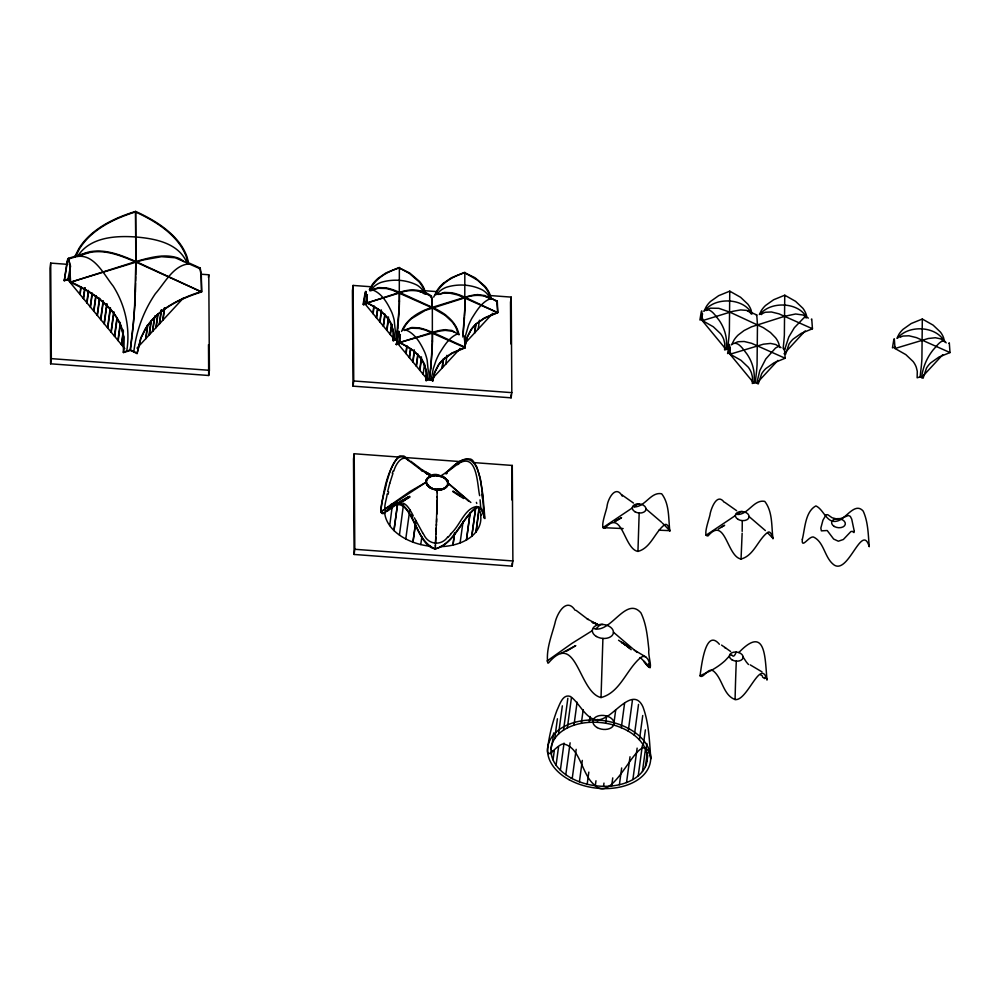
<?xml version="1.0" encoding="UTF-8"?>
<svg xmlns="http://www.w3.org/2000/svg" width="1000" height="1000" viewBox="0 0 1000 1000"><rect width="100%" height="100%" fill="white"/><g stroke="black" fill="none" stroke-linecap="round" stroke-linejoin="round"><path stroke-width="1.5" d="M437.113 492.962L437.088 502.762M437.163 497.587L437.163 496.6M135.85 275.15L135.588 211.4C151.9 218.912 168.088 228.312 179.275 242.712A42.862 29.475 42.4 0 1 186.9 256.475L188.85 263.775M437.113 501.35L437.125 500.312M135.838 276.637L135.75 281.225M437.05 504.175L437.025 502.113M437 503.525L436.812 514.163M399.475 300.912L399.35 305.512M432.438 340.838L432.312 345.438M436.975 504.938L436.012 534.138M464.925 305.75L464.8 310.338M742.175 531.388L742.275 520.625M738.863 652.525C766.475 623.763 764.875 659.587 767.038 680.075C760.8 656.8 747.412 701.538 735.075 699.538L735.387 687.3A72.888 2.55 -88.1 0 1 736.012 668.3L736.3 661.137M742.138 533.212L741.05 559.025C726.8 556.587 725.5 515.462 708.037 535.925C702.062 536.95 710.025 517.2 710.175 513.612C711.462 507.675 717.225 492.562 724.175 502.287M135.712 282.8L135.4 292.362M436.662 518.85L436.538 522.25M399.325 306.212L399.1 311.337M432.287 346.138L432.062 351.262M464.775 311.038L464.538 316.163M436.4 525.612L436.463 523.938M135.338 293.75L134.738 305.4M436.3 527.863L436.125 531.825M435.975 533.562L435.475 543.4M435.875 537.112L435.337 546.087M408.338 460.55C395.513 446.8 389.087 474.688 386.375 483.462C386.5 486.613 375.213 519.125 384.95 512.837C411.575 482.4 413.35 545.525 435.2 548.888L435.45 545.413M575.062 610.225C566.275 596.562 556.587 614.362 554.938 623.337C551.512 636.075 545.887 649.775 547.75 662.975L548.387 663.088C576.737 629.562 578.525 692.288 601.025 697.55L602.913 638.438M622.25 496.112C615.763 484.3 608 498.625 607.075 506C606.925 509.588 598.962 529.338 604.938 528.3C622.4 507.837 623.7 548.975 637.95 551.413L639.175 513.013M399.05 312.1L397.8 327.912M432.013 352.025L430.763 367.837M464.5 316.925L463.25 332.738M462.912 335.275L464.775 309.237L464.825 272.262L451.325 277.812L443.475 283.2M132.062 336.312L132.838 329A44.25 3.113 -85.8 0 0 134.762 305.35M783.125 348.638L783.838 341.887A17.725 1.238 -85.8 0 0 784.362 335.037L784.75 295.212L773.675 299.725L765.5 305.512A17.725 10.938 -39.5 0 0 761.275 310.675L759.362 314.525M131.9 337.713L130.275 350.487L123.537 352.562L123.55 336.712L121.163 327.025A42.287 29.038 42.8 0 0 113.625 313.387C102.562 299.1 86.55 289.75 70.412 282.262L69.912 265L68.725 258.988A42.287 2.95 -85.8 0 0 67.387 261.887L64.275 280.763L69.675 279.1M123.537 352.562L123.9 336.95L121.487 327.125A42.862 29.4 43.1 0 0 113.925 313.312C102.825 298.863 86.737 289.35 70.475 281.737L69.837 264.35L68.537 258.325A42.862 3.15 -85.9 0 0 67.125 261.275L64.275 280.763M393.188 340.725L396.712 339.363L393.188 340.725L393.475 332.038L391.362 324.062A23.338 15.962 43.5 0 0 386.838 316.775L379.9 310.2L366.9 302.525L366.112 292.113A22.8 1.587 -85.8 0 0 365.438 292.975L363.45 304.7L366.637 303.712L363.45 304.7M429.675 379.288L426.15 380.662L426.438 371.975L424.325 363.988A23.338 15.962 43.5 0 0 419.8 356.7L412.863 350.125L399.862 342.45L399.075 332.038A22.8 1.587 -85.8 0 0 398.4 332.9L396.413 344.625L399.6 343.638M392.837 340.3C396.538 322.925 381.613 308.888 366.825 303.038L366.737 298.062M426.15 380.662L425.8 380.225C429.5 362.85 414.575 348.825 399.787 342.962L399.7 338M126.737 351.037C130.463 328.638 125.275 305.188 113.15 286.062C104.075 274.825 94.175 253.65 77.1 256.537M394.6 339.75L395.3 331.112L394.188 320.188A21.35 9.325 72.8 0 0 391.812 312.413C387.837 303.85 382.6 294.237 373.575 290.312A21.35 9.325 72.8 0 0 370.062 290.963M427.562 379.688L428.263 371.05L427.137 360.112A21.35 9.325 72.8 0 0 424.775 352.337C420.8 343.775 415.562 334.175 406.525 330.238A21.35 9.325 72.8 0 0 404.1 330.337M366.362 302.625L366.45 301.95M399.325 342.55L399.513 341.213M444.487 478.387L443.162 476.887M444.55 488.288L445.95 486.962M67.75 264.363L50.7 263.1L50 268.275L50.613 363.812L208.688 375.487L209.387 370.312L208.787 274.775L201.038 274.212M50.613 363.812L51.312 358.638L50.7 263.1M79.837 294.375L80.862 286.788M80.113 294.413L81.137 286.825M83.3 298.562L84.763 287.75M83.562 298.6L85.025 287.787M86.762 302.762L88.425 290.425M87.025 302.8L88.488 292M90.225 306.95L92.062 293.275M90.487 306.988L92.338 293.312M93.675 311.15L95.763 295.763M93.95 311.188L96.037 295.812M97.137 315.338L99.438 298.363M97.413 315.375L99.712 298.4M100.6 319.525L103.1 301.075M100.875 319.575L103.375 301.125M104.062 323.725L106.737 303.962M104.338 323.762L107.013 304M107.525 327.912L110.237 307.875M107.8 327.962L110.512 307.913M110.988 332.113L113.7 312.025M111.263 332.15L113.975 312.075M114.45 336.3L116.912 318.1M114.725 336.35L117.188 318.137M117.912 340.5L120.35 322.438M118.188 340.538L120.425 323.988M121.375 344.688L123.362 329.975M121.65 344.738L123.438 331.488M123.2 352.137L130.275 349.95L133.338 323.263A42.287 2.95 -85.8 0 0 134.588 306.913L135.838 262.038C121.45 255.912 105.612 249.237 89.688 252.512A42.287 29.038 42.8 0 0 87.1 253.325M145.675 338.612L147.513 324.95M145.95 338.65L147.787 324.988M149.088 334.925L150.963 321.025M149.362 334.963L151.237 321.062M152.5 331.238L154.375 317.362M152.775 331.275L154.85 315.863M155.912 327.55L157.762 313.875M156.175 327.587L158.025 313.913M159.312 323.875L161.188 310.025M159.588 323.913L161.462 310.062M162.725 320.188L164.4 307.838M163 320.225L164.675 307.875M208.438 277.362L208.787 274.775M371.725 286.812L353.125 285.438L352.425 290.613L353.038 386.15L511.112 397.825L511.812 392.65L511.213 297.113L489.513 295.512M353.038 386.15L353.738 380.975L353.125 285.438M372.85 313.538L373.85 306.125M399.137 457.075L354.2 453.75L353.5 458.925L354.1 554.462L512.188 566.138L512.888 560.962L512.275 465.438L473.537 462.575M373.125 313.587L374.125 306.163M376.312 317.738L377.512 308.888M376.587 317.775L377.775 308.925M379.775 321.925L381.388 309.95M380.05 321.975L381.463 311.488M383.237 326.125L384.825 314.325M383.512 326.163L385.1 314.363M354.1 554.462L354.8 549.288L354.2 453.75M386.7 330.312L388.5 316.962M386.975 330.363L388.575 318.488M390.163 334.513L391.55 324.188M369.938 289.938C375.35 278.238 387.463 271.55 399.312 267.938L409.65 272.95L419.55 281.438A23.338 16.087 42.1 0 1 424.137 288.65L425.838 293.863M390.425 334.55L391.825 324.237M396.375 339.212L399.225 307.288L399.375 267.425L385.875 272.975L378.038 278.375A23.338 14.488 -38.9 0 0 372.15 284.812L369.325 289.688M405.812 353.475L406.812 346.05M406.087 353.512L407.088 346.087M409.275 357.663L410.462 348.812M409.55 357.713L410.737 348.862M389.712 525.55L392.113 507.25M412.738 361.863L414.35 349.875M413.013 361.9L414.425 351.413M393.938 530.513L397.6 503.462C405.613 500 410.087 510.112 413.225 515.7M416.2 366.05L417.788 354.25M394 530.525L397.663 503.462L389 510.05M416.463 366.087L418.062 354.3M419.663 370.25L421.463 356.887M419.925 370.288L421.538 358.413M399.438 535.037L403.462 504.688M423.113 374.438L424.513 364.125M405.775 538.95L409.8 509.688M425.8 380.225L429.338 379.137L431.025 364.562L432.362 341.463L432.337 307.35L399.538 292.438A53.575 36.737 42.7 0 0 385.988 287.838M442.038 367.962L443.237 359.113M442.312 368L443.512 359.15M420.737 544.55L421.838 537M445.725 364.312L446.938 355.325M435.375 294.762C440.8 283.062 452.9 276.375 464.75 272.775L475.087 277.775L484.988 286.275A23.338 16.087 42.1 0 1 489.575 293.488L491.287 298.7M474.525 332.875L475.725 324.025M474.8 332.912L476 324.062M478.212 329.225L479.425 320.238M454.6 532.888L452.962 545.062L454.675 532.9M460.1 542.9L463.038 521.663M466.45 539.913L470.087 512.975L466.512 539.913M475.675 507.55L471.8 536.175L475.737 507.55M476.012 531.812L478.925 508.587A76.475 25.913 -31 0 0 478.312 507.95M476.075 531.825L479.175 508.95M511.213 297.113L510.513 302.288L510.775 343.888M512.275 465.438L511.763 499.888M551.087 748.95L551.663 744.725M552.225 743.637L553.663 732.95M551.375 754.412L551.862 750.788M554.725 738.637L557.413 718.763M553.05 759.875L554.312 750.562M558.538 734.1L562.35 705.837M556.075 765.175L558.55 746.888M563.525 730.15L567.837 698.288M560.375 770.163L564.038 743.1M567.35 727.95L571.438 697.725M565.8 774.675L570.112 742.812M573.975 725.225L577.087 702.188M572.212 778.587L576.175 749.325M581.337 723.35L583.2 709.65M579.412 781.8L582.3 760.4M589.225 722.375L590.025 716.462M587.188 784.188L588.812 772.1M597.413 722.337L597.812 719.35M595.312 785.713L595.975 780.763M605.638 723.238L606.55 716.425M603.55 786.312L603.975 783.1M613.675 725.05L615.7 710.013M611.65 785.962L612.75 777.9M621.287 727.725L624.562 703.438M619.4 784.7L621.663 767.962M628.25 731.162L632.413 700.337M626.538 782.537L630.025 756.75M634.35 735.288L638.538 704.388M632.888 779.55L637.137 748.125M639.425 739.975L642.738 715.525M638.237 775.812L642.312 745.675M643.325 745.075L645.375 729.875M642.45 771.45L645.537 748.587M645.925 750.45L646.862 743.512M645.387 766.587L647.225 753.05M647.15 755.925L647.562 752.925M646.975 761.363L647.763 755.55M730.575 352.65L727.6 353.562L728.9 345.65A17.725 1.238 -85.8 0 1 729.463 344.438L730.163 354.188L740.987 360.312L748.288 367.238A17.725 12.175 42.8 0 1 751.438 372.95L752.45 377.013L752.3 383.488L755.263 382.562L756.55 371.375A17.725 1.238 -85.8 0 0 757.075 364.525L757.463 324.7L756.762 314.95L746.438 310.375L740.675 309.925L732.925 311.3L702.475 320.637L701.775 310.887A17.725 1.238 -85.8 0 0 701.213 312.1L699.912 320.025L702.875 319.1M895.413 346.962L892.45 347.875L893.75 339.963A17.725 1.238 -85.8 0 1 894.312 338.75L895.013 348.5L905.837 354.625L913.138 361.55A17.725 12.175 42.8 0 1 916.287 367.275L917.288 371.325L917.138 377.8L920.113 376.875L921.388 365.688A17.725 1.238 -85.8 0 0 921.912 358.837L922.312 319.025L911.225 323.525L903.05 329.312A17.725 10.938 -39.5 0 0 898.825 334.475L896.912 338.325M363.1 304.288L365.188 292.35A23.338 1.8 -86.1 0 1 365.925 291.45L366.725 297.475M396.413 344.625L398.137 332.275A23.338 1.8 -86.1 0 1 398.888 331.375L399.688 337.4M133.837 351.562C136.275 330.925 143.637 310.875 155.375 293.7C164.8 283 173.738 264.725 189.375 263.888M431.112 379.938L433.3 368.625L435.925 360.763A21.35 6.75 -65.5 0 1 439.387 353.425C444.012 346.075 449.038 337.45 457.362 334A21.35 6.75 -65.5 0 1 459.062 334.4M428.988 379.237L432.887 380.75L434.787 372.362L438.625 364.988A22.8 14.062 -39.5 0 1 444.363 358.638L452.025 353.312L465.238 347.8L464.8 336.25A23.338 1.45 -85.4 0 0 464.4 336.475M129.938 350.05L137.05 353.562L140.7 338.188L145.3 328.888A42.862 26.375 -39.8 0 1 155.463 316.375C168.35 304.175 184.925 296.762 201.65 291.425L201.287 274.062L200.2 268.05A42.862 2.825 -85.6 0 0 199.8 268.325M137.05 353.562L141 338L145.562 328.825A42.287 26.088 -39.5 0 1 155.65 316.488C168.487 304.438 184.963 297.175 201.588 291.95L135.9 261.525C121.7 255.387 106.15 248.938 90.375 251.663M432.537 381.125L434.487 372.562L438.363 365.025A23.338 14.3 -40.1 0 1 444.188 358.512L451.95 353.013L465.3 347.275L432.5 332.362L399.862 342.45L439.363 331.1L445.225 330.363L452.062 331.213A22.8 14.062 -39.5 0 1 453.8 332.013M785.537 354.438L788.962 344.225A17.725 10.938 -39.5 0 1 793.2 339.05L801.375 333.275L812.45 328.762L811.75 319.012A17.725 1.238 -85.8 0 0 811.388 319.525M387.113 494C387.238 498.038 381.362 512.1 387.875 510.95M464.5 339.075L468.4 325.662A21.35 6.75 -65.5 0 1 471.863 318.325C476.5 310.988 481.525 302.362 489.85 298.9A21.35 6.75 -65.5 0 1 491.538 299.312M784.75 349.375L788.775 337.05L794.35 327.7L803.95 317.762L806.663 316.825L808.312 318.125M387.663 491.5L389.762 483.312M70.625 265.975L67.825 279.675L124.775 348.663M389.762 483.288L392.925 473.462M702.562 313.825L701.388 319.562L726.087 349.475C727.8 339.3 725.037 328.663 719.112 320.275C715.812 316.312 709.6 305.688 703.763 311.312M730.263 347.362L729.087 353.113L753.775 383.025C755.5 372.837 752.725 362.212 746.8 353.825C743.5 349.862 737.288 339.237 731.45 344.862M367.413 294.613L365.213 304.15L393.625 338.562M400.375 334.55L398.175 344.075L426.587 378.5M736.237 652.038L735.263 654.225A72.888 7.612 -83.5 0 1 733.062 656.1L732.262 655.562M393.837 471.075C395.525 464.375 402.825 452.463 409.613 461.388M433.675 297.137L437.6 289.65A23.338 14.488 -38.9 0 1 443.475 283.2M401.587 331.475C406.662 318.65 419.688 311.137 432.337 307.35L464.988 297.262A53.575 33.1 -39.6 0 1 478.1 294.55M75.45 256.8L79.5 248.8A42.287 26.088 -39.5 0 1 89.588 236.462C102.425 224.4 118.9 217.138 135.512 211.912C151.662 219.4 167.675 228.762 178.738 243.038A42.287 29.038 42.8 0 1 186.275 256.688L188.2 263.913M704.375 310.462L706.287 306.613A17.725 10.938 -39.5 0 1 710.512 301.45L718.688 295.663L729.762 291.163L740.588 297.288L747.887 304.2A17.725 12.175 42.8 0 1 751.038 309.925L752.05 313.988M732.062 344.012L733.975 340.163A17.725 10.938 -39.5 0 1 738.213 334.988L744.075 330.538L751.562 326.8L784.887 316.225L795.662 313.988L802.913 315A17.725 10.938 -39.5 0 1 806.05 317.887M74.837 256.575L78.938 248.5A42.862 26.5 -39.2 0 1 89.162 236.05C102.137 223.912 118.8 216.612 135.588 211.4L135.9 261.525L70.412 282.262L143.038 259.975L161.525 256.688L175.3 257.775L200 268.725M402.9 329.862L405.662 325.062A22.8 14.062 -39.5 0 1 411.4 318.712L425.25 310.4L464.913 297.787C475.6 293.562 487.425 294.887 496.9 301.688L497.713 312.7L484.513 318.225L476.85 323.55A22.8 14.062 -39.5 0 0 471.1 329.9L467.275 337.262L465.025 346.037L466.975 337.475L470.85 329.925A23.338 14.3 -40.1 0 1 476.675 323.413L484.425 317.925L497.788 312.188L497.275 301.15A23.338 1.45 -85.4 0 0 496.65 302.05M431.163 296.45L432.062 298.738M77.862 255.95C90.1 237.138 115.4 235.538 135.675 236.975C154.288 238.538 177.375 242.638 186.3 261.35M705.25 310.138C715.7 296.812 743.925 298 751.663 313.562M760.238 314.2C770.688 300.875 798.913 302.062 806.65 317.625M897.788 338C908.25 324.675 936.462 325.863 944.2 341.425M633.138 506.625C635.625 507.775 636.413 503.225 639.113 503.913M593.625 628.612C597.45 630.375 598.65 623.387 602.825 624.438M736.237 514.237C738.725 515.388 739.513 510.85 742.212 511.525M371.225 289.8L374.425 286.262A21.35 16.075 -0.4 0 1 380.825 282.475C392.525 278.762 406.062 279.562 417.05 285.15A21.35 16.075 -0.4 0 1 422.312 289.8L424.5 293.738M436.675 294.637L439.862 291.087A21.35 16.075 -0.4 0 1 446.262 287.312C457.975 283.587 471.512 284.387 482.488 289.988A21.35 16.075 -0.4 0 1 487.75 294.625L489.938 298.575M729.4 656.075L725.037 660.7A72.888 57.312 -0.9 0 1 710.775 670.675L700.013 675.788C703.1 679.475 708.263 666.413 713.737 671.263C722.725 679.062 723.162 695.138 735.075 699.538M450.462 534.075C459.812 526.275 464.475 508.075 476.938 506.45M137 348.15L183.45 297.962M432.137 378.825L460.075 348.65M465.662 342.612L491.525 314.675M777.925 360.375L756.762 383.237L759.825 370.513L765.788 358.988L775.512 348.05L778.587 346.375L781.012 347.612M784.05 353.762L805.212 330.887M942.763 354.688L921.6 377.562C922.775 367.425 926.862 357.675 933.263 349.738C936 347.1 942.75 336.55 946.175 342.863M494.675 314L492.2 313.387M462.188 349.1L459.712 348.488M447.725 536.95C441.362 546.163 428.4 544.825 423.875 534.688A80.025 70.812 -37 0 1 422.575 532.825M371.675 290.6L372.5 289.95M404.637 330.525L405.45 329.875M448.1 471.337C482.912 433.75 481.938 495.525 484.225 516.962M447.837 480.35A9.85 6.475 4.1 0 1 448.113 483.188L468.625 501.2M445.262 473.55L446.688 472.463M428.075 477.762L431.225 475.9M446.037 472.85L457.5 464.237M705.987 535.275L735.375 515.562M547.062 660.987L571.938 643.375L592.288 630.662M442.062 475.012C451.312 470.163 459.012 456.912 470.712 459.113A7.7 5.263 62.9 0 1 472.775 460.513L476.912 467.05L480.337 478.787L482.837 494.637L484.913 518.562L481.625 508.9L479.2 507.163L476.175 507.612A7.7 2.825 -50.3 0 0 474.288 508.837C460.325 521.087 454.075 543.263 435.275 548.9C417.638 541.638 416.463 518.162 403.475 505.662A7.7 3.925 51.9 0 0 401.413 504.25C393.7 497.612 382.9 519.9 380.75 511.087C383.387 492.638 386.425 472.337 398.013 457.15A7.7 4.15 -62 0 1 399.9 455.925L403.95 456.05L409.263 460.55M401.1 501.463L409.625 496.362L399.275 501.887M615.275 521.45L621.55 517.675L614.812 521.263M718.375 529.075L723.3 526.062M566.138 651.438L575.788 645.625L560.75 653.525M438.375 294.488L444.263 292.413L451.45 292.738M405.887 329.575L411.788 327.512L418.963 327.837A53.575 36.737 42.7 0 1 432.475 332.488M403.6 500.725L406.95 498.688L402.512 501.287L406.538 498.938M459.05 463.237C477.5 452.6 477.212 485.075 479.65 495.65M407.887 498.15L409.95 496.962L399.6 502.5M444.625 487.762L443.237 488.562M373.375 289.363L378.825 287.587L386 287.913M484.5 516.8L483.562 515.375M632.275 507.95L602.888 527.65L623.125 528.562M723.95 525.675L724.65 525.288L721.425 527.05M404.675 499.062L408.55 496.962M434.562 475.5L436.6 474.988L436.7 475.7M783.888 349.712A17.725 1.238 -85.8 0 1 784.45 348.5L785.15 358.25L774.075 362.762L765.9 368.537A17.725 10.938 -39.5 0 0 761.675 373.713L758.25 383.925L755.263 382.562M948.938 343.325A17.725 1.238 -85.8 0 1 949.3 342.812L950 352.562L938.925 357.075L930.75 362.85A17.725 10.938 -39.5 0 0 926.525 368.025L923.088 378.237L920.113 376.875M63.938 280.363L69.325 278.7M396.062 344.212L399.25 343.225M730.163 354.188L763.413 344.188L770.512 343.425L775.625 344.487A17.725 10.938 -39.5 0 1 777.938 346.213M895.013 348.5L928.263 338.5L935.35 337.738L940.462 338.8A17.725 10.938 -39.5 0 1 942.775 340.525M68.438 258.325L87.212 252.537M68.637 258.988L87.725 253.1M135.9 261.525C149.512 257.7 164.562 253.188 178.463 258.175A43.963 27.113 -39.5 0 1 183.837 261.575M637.95 551.413C650.562 548.1 654.475 532.975 663.938 525.262C668.45 520.85 670.275 534.025 669.8 530.662C668.325 518.35 669.613 504.012 661.675 493.787C650.95 491.525 645.362 506.637 634.75 506.9M741.05 559.025C753.662 555.712 757.575 540.588 767.038 532.875C771.55 528.462 773.375 541.638 772.9 538.275C771.425 525.975 772.712 511.625 764.775 501.4C754.05 499.137 748.462 514.25 737.85 514.525M601.025 697.55C620.462 692.463 626.425 669.137 641.025 657.3C644.95 654.312 648.55 658.988 649.225 662.613C653.45 674.475 643.688 659.688 640.025 657.575M596.1 629.05C612.225 630.513 626.663 596.362 640.925 612.875C646.525 624.325 647.5 637.337 648.9 649.837C647.35 655.25 655.913 678.388 643.863 661.25L650.25 667.7M435.2 548.888C454.637 543.862 460.6 520.462 475.188 508.638C482.238 501.987 485.175 522.3 484.288 517.7M478.038 294.713L484.95 295.55L489.4 298.587M445.55 329.8L451.95 330.475L456.613 333.325M658.913 530.175L669.8 530.662L664.912 525.625M424.412 290.7L436.812 291.625M51.312 358.638L209.387 370.312M353.738 380.975L511.812 392.65M403.787 457.425L461.138 461.65M354.8 549.288L512.888 560.962M730.263 654.75L731.862 655.037M597.288 624.038L592.875 622.638L596.638 624.075L587.225 618.875L588.125 619.525L576.075 610.35M458.137 333.938L456.475 328.812A22.8 15.65 42.8 0 0 452 321.712L445.138 315.312L432.275 307.875L431.55 296.95C422.062 290.075 410.2 288.7 399.475 292.95L366.825 303.038L399.538 292.438C410.138 288.475 422.125 289.037 431.512 296.125M597.575 624.188L592 622.1L595.675 623.688M428.225 473.812L430.037 474.363L425.7 472.287L428.6 473.825M429.837 475.025L427.137 473.888M464.312 336.788L465.238 347.8L425.375 330.062L419.162 328.438L411.463 328.212A22.8 15.65 42.8 0 0 407.4 329.538M428.325 474.462L425.337 472.863L429.062 474.775M491.037 298.312L497.188 301.062M950 352.562L916.513 337.638L908.988 335.788L903.1 336.037A17.725 12.175 42.8 0 0 900.088 337.375M812.45 328.762L778.962 313.837L771.438 311.988L765.55 312.238A17.725 12.175 42.8 0 0 761.3 314.587M785.15 358.25L751.663 343.325L744.137 341.475L738.25 341.725A17.725 12.175 42.8 0 0 735.238 343.062M432.275 307.875L392.413 290.138L386.2 288.5L378.5 288.288A22.8 15.65 42.8 0 0 374.438 289.613M189.662 263.263L200.287 268.1M429.338 379.137L432.887 380.75M135.838 262.038L201.588 291.95L201.088 274.688L199.9 268.688A42.287 2.95 -85.8 0 0 199.5 268.938M130.275 349.95L137.4 353.188M430.2 475.312L421.4 470.225L422.287 470.875L410.25 461.688M430.375 474.65L421.788 469.65M922.312 319.025L933.125 325.138L940.425 332.062A17.725 12.175 42.8 0 1 943.587 337.788L944.587 341.85M784.75 295.212L795.575 301.337L802.875 308.263A17.725 12.175 42.8 0 1 806.025 313.988L806.637 315.988M702.475 320.637L713.3 326.763L720.588 333.688A17.725 12.175 42.8 0 1 723.75 339.412L724.75 343.475L724.6 349.938L727.575 349.012L728.85 337.837A17.725 1.238 -85.8 0 0 729.375 330.975L729.762 291.163M464.75 272.775L477.612 280.212L484.475 286.613A22.8 15.65 42.8 0 1 488.963 293.725L490.625 298.85M399.312 267.938L409.35 273.4L419.038 281.788A22.8 15.65 42.8 0 1 423.512 288.888L425.175 294.012M420.363 291.05L423.812 293.575M736.575 510.662L724.837 502.375M633.475 503.05L621.737 494.75M730.612 651.475L721.562 645.088M762 671.888L750.238 664.875M645.85 656.963L634.3 650.1M764.663 677.425L765.775 678.1M463.625 498.525L452.738 491.575M624.375 644.087L629.788 647.425M624.637 644.237L621.512 642.262L625.55 645.013L618.562 640.238M762.525 676.087L760.5 674.75M448.1 483.188L470.863 502.488M431.3 487.825L428.125 485.5M749.112 516.587L765.375 530.575M646.012 508.963L661.413 522.112M453.125 491L460.112 495.788M613.45 632.225L637.137 652.45M621.925 642.487L626.225 645.7M762.55 677.138L764.725 678.612M444.562 477.863L445.9 478.9M422.688 470.312L410.675 461.15M456.863 493.525L460.487 496.188M724.7 647.5L725.812 648.325M445.462 314.95C452.013 319.8 457.525 326.662 458.975 334.862M628.725 647.675L626.5 645.875L631.188 649.712M477.475 506.825L478.438 507.863M662.275 522.962L664.025 524.712M768.012 533.237L772.9 538.275M648.425 663.938L650.05 665.612M719.375 644.25C705.238 627.413 701.363 667.5 700.013 675.788M422.625 532.8L414.363 517.812M479.075 508.85L480.988 514.15M743.138 657.1L746.237 661.825A72.888 52.237 0.1 0 0 748.487 664.513M481.125 514.75L481.312 515.413M779.737 347.525L778.737 343.475A17.725 12.175 42.8 0 0 775.575 337.75L770.438 332.488L763.312 327.663L729.9 312.162L718.775 308.312L710.562 308.175A17.725 12.175 42.8 0 0 706.312 310.525M650.825 758.65C641.925 717.688 615.662 808.1 594.425 784.875C581.413 774.6 580.588 746.9 563.162 743.9C555.2 745.35 544.487 764.9 548.237 744.025C550.025 732.5 552.888 721.125 557.013 710.212C559.6 705.037 562.562 693.55 570.4 696.475C581.188 703.875 588.263 726.7 604.65 717.8C615.95 712.938 633.7 686.762 642.938 706.812C649.05 723.375 649.388 741.275 650.825 758.675M480.087 499.837L480.863 509.35M437.15 490.412L437.137 489.663A9.438 6.55 7.7 0 1 431.213 487.9M437.088 489.787L437.175 492.587M437.163 490.662L437.163 491.463M511.1 394.738L511.112 397.825M512.163 563.05L512.188 566.138M208.5 344.663L208.688 375.487M81.088 255.763A43.963 30.2 42.8 0 1 90.337 251.612M484.538 296.112A22.8 14.062 -39.5 0 1 486.287 296.913M439.888 294.45A22.8 15.65 42.8 0 1 443.95 293.113L448.862 292.962L457.85 294.975L497.713 312.7L464.988 297.262A53.575 36.737 42.7 0 0 451.438 292.663M431.125 297.15A22.8 1.587 -85.8 0 1 431.55 296.95M419.1 291.275A22.8 14.062 -39.5 0 1 420.85 292.087M399.487 292.85A58.075 4.025 -85.8 0 1 399.425 301.25M432.45 332.775A58.075 4.025 -85.8 0 1 432.388 341.188M432.5 332.388A53.575 33.1 -39.6 0 1 445.625 329.637M430.788 368.125A42.55 3 -85.8 0 1 429.338 379.888M464.925 297.675A58.075 4.025 -85.8 0 1 464.862 306.087M432.038 298.988A53.575 3.688 -85.8 0 1 432.262 307.925M432.337 307.387A53.575 36.837 42.8 0 1 445.525 314.825M397.825 328.188A42.55 3 -85.8 0 1 396.375 339.963M463.275 333.025A42.55 3 -85.8 0 1 462.825 337.025M756.4 315.462A17.725 1.238 -85.8 0 1 756.762 314.95M747.925 310.938A17.725 10.938 -39.5 0 1 751.062 313.837M430.662 475.412A9.425 6.238 12.1 0 1 437.062 474.55M437.1 475.913A9.862 5.1 9.1 0 1 440.6 476.6M428.575 485.288A9.425 5.75 8.5 0 1 426.15 481.562A9.438 6.175 3.7 0 1 427.95 477.7M440.8 488.713A9.85 6.088 7.4 0 1 437.175 488.8M447.812 483.162A9.862 6.525 20.8 0 1 447.512 485.863M445.613 479.075A8.7 6.012 8.3 0 1 447.05 480.513M441.337 475.562A8.7 6.362 -1.9 0 1 443.45 476.688M443.537 488.762A8.7 5.737 3.9 0 1 441.45 489.738M447 485.675A8.7 4.875 -0.2 0 1 445.538 486.725M480.625 515.237A48.362 31.662 7.7 0 1 439.738 546.675M430.312 546.25A48.362 31.662 7.7 0 1 384.675 512.475M388.075 494.338A80.025 37.088 -80.1 0 1 388.612 491.912M392.25 473.288A76.475 59.3 -60.9 0 1 393.162 470.875M411.637 514.975A76.475 17.275 56.9 0 1 412.725 517M391.312 504.212A73.338 10.962 -63.3 0 1 390.025 505.675M476.4 502.362A80.013 2.575 70.1 0 1 476.75 503.475M450.75 534.3A73.325 68.2 23.2 0 1 448.038 537.238M447.3 473.113A80.013 36.3 -13.9 0 1 446.188 473.95M457.625 464.65A76.475 50.675 87.5 0 1 459.162 463.625M481.975 494.15A73.325 21.837 86 0 1 482.488 498.862M854.287 531.337L853.975 532.575L852.262 531.325L850.863 531.587L843.363 539.487L838.337 541.213L833.65 539.05L827.212 530.513L821.375 530.862L820.837 528.075L822.95 520.188L826.075 514.775L827.738 514.7L832.113 517.762L836.737 518.95L840.962 518.462L848.4 515.487L850.312 516.375L851.725 519.138L854.287 531.337M802.337 539.312C801.25 549.738 808.85 535.887 813.5 537.025C824.388 542.137 824.425 558.013 834.112 564.987C848.625 574.6 861.95 521.938 869.262 546.725C868.162 534.775 868.263 522.225 863.2 511.112C854.912 501.575 845.95 518.95 837.475 520.988C826.737 524.237 823.913 509.462 815.888 505.913C805.163 511.725 805.062 528.312 802.337 539.312M415.863 520.763L412.962 542.15L415.925 520.763M382.312 510.838L380.775 511.962L426.463 482L409.95 491.512L382.312 510.838M406.087 499.1L403.775 500.575L406.087 499.1M738.05 519.362A6.913 4.525 7.7 0 0 749.062 517.2A6.913 4.525 7.7 0 0 739.625 511.675A6.913 4.525 7.7 0 0 738.05 519.362M634.95 511.737A6.913 4.525 7.7 0 0 645.962 509.575A6.913 4.525 7.7 0 0 636.525 504.05A6.913 4.525 7.7 0 0 634.95 511.737M596.425 636.487A10.637 6.963 7.7 0 0 613.35 633.162A10.637 6.963 7.7 0 0 598.825 624.663A10.637 6.963 7.7 0 0 596.425 636.487M571.062 777.975A48.362 31.662 7.7 0 0 647.025 761.112A48.362 31.662 7.7 0 0 579.338 723.75A48.362 31.662 7.7 0 0 571.062 777.975M569.025 779.663A51.837 33.938 7.7 0 0 650.438 761.6A51.837 33.938 7.7 0 0 577.913 721.55A51.837 33.938 7.7 0 0 569.025 779.663M597.188 727.588A10.637 6.963 7.7 0 0 613.962 723.988A10.637 6.963 7.7 0 0 599.188 715.688A10.637 6.963 7.7 0 0 597.188 727.588M430.337 487.587A11.05 7.237 7.7 0 0 447.987 484.212A11.05 7.237 7.7 0 0 432.962 475.312A11.05 7.237 7.7 0 0 430.337 487.587A11.05 7.237 7.7 0 0 447.962 484.325A11.05 7.237 7.7 0 0 432.938 475.425A11.05 7.237 7.7 0 0 430.312 487.7M430.275 487.962A11.05 7.237 7.7 0 0 447.925 484.575A11.05 7.237 7.7 0 0 432.912 475.675A11.05 7.237 7.7 0 0 430.275 487.962M430.788 487.95A10.637 6.963 7.7 0 0 447.562 484.35A10.637 6.963 7.7 0 0 432.775 476.05A10.637 6.963 7.7 0 0 430.788 487.95M732.075 659.875A6.913 4.525 7.7 0 0 743.088 657.712A6.913 4.525 7.7 0 0 733.65 652.188A6.913 4.525 7.7 0 0 732.075 659.875M834.25 526.438A6.913 4.525 7.7 0 0 845.275 524.325A6.913 4.525 7.7 0 0 835.888 518.775A6.913 4.525 7.7 0 0 834.25 526.438"/></g></svg>
